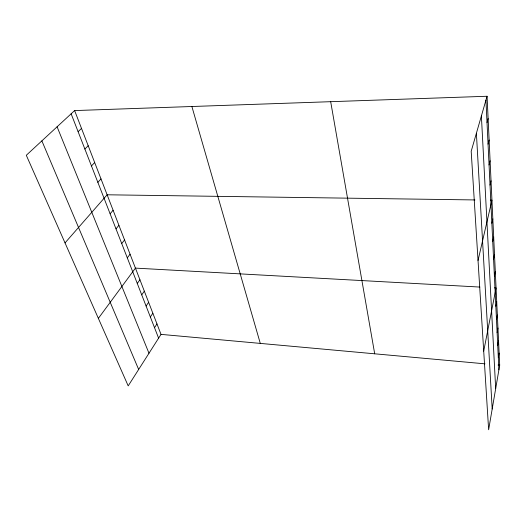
<?xml version="1.0" encoding="UTF-8"?>
<svg xmlns="http://www.w3.org/2000/svg" width="526" height="526" viewBox="0 0 526 526"><rect width="100%" height="100%" fill="white"/><g stroke="black" fill="none" stroke-linecap="round" stroke-linejoin="round"><path stroke-width="0.79" d="M487.069 96.258L499.7 365.169L488.634 429.742L471.191 151.271L487.069 96.258L74.626 110.578L26.3 155.269L128.199 385.88L161.009 334.372L74.626 110.578M498.319 357.765L499.135 353.11M497.721 345.378L498.556 340.736M497.116 332.669L497.958 328.053M496.485 319.63L497.346 315.035M495.847 306.244L496.722 301.674M483.71 351.131L496.077 287.959L494.453 287.867M494.394 276.019L495.301 271.515M493.579 259.002L494.506 254.538M492.73 241.427L493.684 237.016M491.863 223.267L492.829 218.901M478.035 260.469L491.955 200.189L490.331 200.163M490.028 185.067L491.041 180.826M489.062 164.954L490.1 160.792M488.062 144.131L489.127 140.041M487.023 122.538L488.121 118.547M154.519 327.672L156.965 323.911M150.344 316.968L152.842 313.226M146.083 306.04L148.634 302.312M141.731 294.869L144.328 291.161M137.279 283.455L139.929 279.766M98.369 318.368L135.432 268.115L479.87 287.065M127.299 257.858L130.067 254.222M121.723 243.564L124.563 239.955M116.003 228.876L118.909 225.306M110.118 213.793L113.103 210.255M65.02 242.907L107.133 194.791L474.919 199.946M97.856 182.344L100.992 178.893M91.465 165.94L94.68 162.541M84.883 149.068L88.19 145.722M78.111 131.697L81.51 128.403M161.009 334.372L484.992 363.834M498.063 365.024L499.7 365.169M41.87 140.869L138.654 369.462M57.091 126.792L148.983 353.248M71.135 113.807L158.602 338.146M191.878 106.508L260.291 343.399M330.683 101.689L374.696 353.801M476.385 133.295L492.191 408.978M481.389 115.95L495.676 388.635M485.945 100.15L498.898 369.844"/></g></svg>
